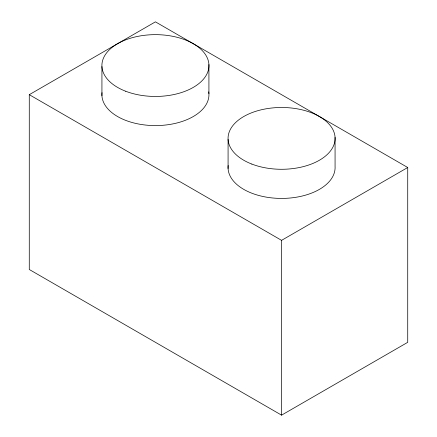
<?xml version="1.0" encoding="UTF-8"?>
<svg xmlns="http://www.w3.org/2000/svg" width="437" height="437" viewBox="0 0 437 437"><rect width="100%" height="100%" fill="white"/><g stroke="black" fill="none" stroke-linecap="round" stroke-linejoin="round"><path stroke-width="0.66" d="M29.274 94.682L155.425 21.85L407.726 167.513L407.726 342.318L281.575 415.15L29.274 269.487L29.274 94.682L281.575 240.35L407.726 167.513M335.07 137.371L335.07 166.502A53.522 30.901 0 0 1 280.701 198.414A53.522 30.901 0 0 1 228.169 165.497M281.575 240.35L281.575 415.15M228.081 139.392L228.081 168.529M208.919 64.539L208.919 93.671M101.93 66.561L101.93 95.692M208.722 91.857A53.522 30.901 0 0 1 156.124 125.583A53.522 30.901 0 0 1 102.018 92.66M251.843 164.077A53.522 30.901 0 0 0 334.982 140.403A53.522 30.901 0 0 0 257.906 110.67A53.522 30.901 0 0 0 251.843 164.077M125.687 91.24A53.522 30.901 0 0 0 208.831 67.571A53.522 30.901 0 0 0 131.75 37.833A53.522 30.901 0 0 0 125.687 91.24"/></g></svg>
